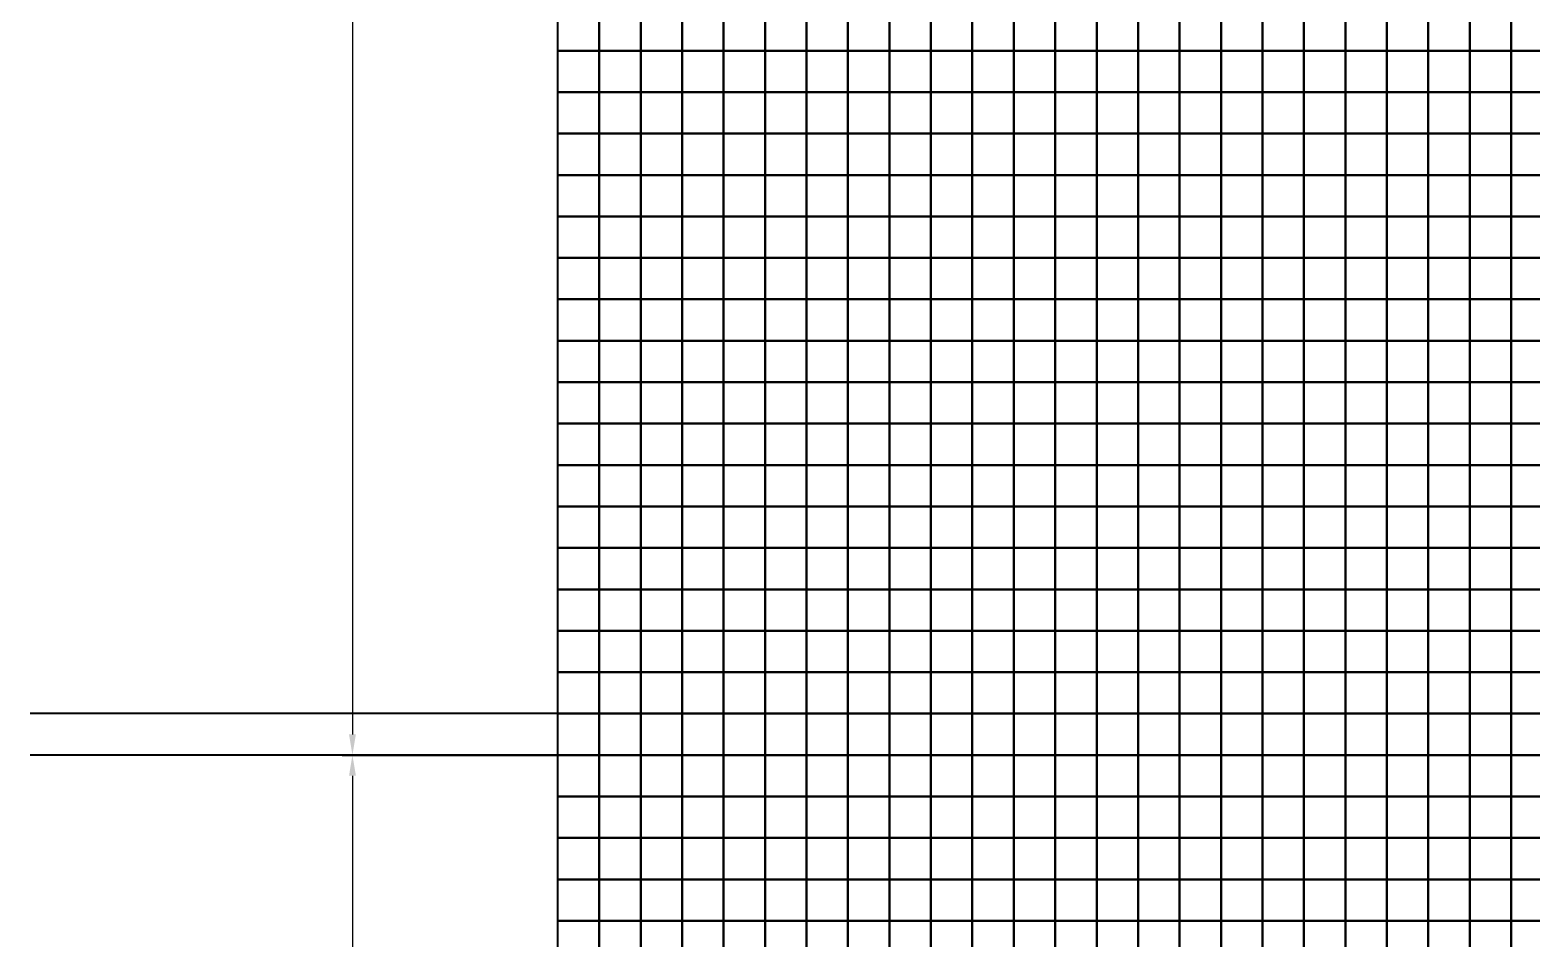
# Model space of a CAD drawing. Header units: millimetres. Extents: x -66 to 79, y -30 to 113.
# Drawn here: x -66.37 to -48.25, y 73.43 to 84.4 of the extents above; entities that cross this region are included whole.
import ezdxf

# ---------------------------------------------------------------- set-up
doc = ezdxf.new("R2010")
doc.units = ezdxf.units.MM
doc.layers.get('Defpoints').update_dxf_attribs({"color": 181})
doc.styles.add('ROMANS', font='ROMANS.shx', dxfattribs={"width": 0.8})
doc.dimstyles.new('DIM_0.1', dxfattribs={"dimscale": 0.1, "dimtxt": 2.5, "dimasz": 2.5, "dimexe": 1.25, "dimexo": 1.25, "dimgap": 1.25, "dimtad": 1, "dimdec": 3, "dimzin": 11, "dimdsep": 46, "dimtxsty": 'ROMANS', "dimcen": 0, "dimclrd": 1, "dimclre": 1, "dimclrt": 7, "dimadec": 4, "dimazin": 3, "dimtfac": 1, "dimtdec": 3, "dimtofl": 0, "dimtmove": 2, "dimatfit": 3, "dimfxl": 1, "dimfrac": 2, "dimtolj": 1, "dimtzin": 11, "dimlwd": 0, "dimlwe": 0, "dimarcsym": 0})

# ---------------------------------------------------------------- blocks, each defined once
blk = doc.blocks.new('*D18')
at = {"color": 1, "lineweight": 0, "transparency": 16777216}
for p, q in [((-60.125, 95.651), (-62.602, 95.651)), ((-62.477, 95.401), (-62.477, 75.901)), ((-60.125, 75.651), (-62.602, 75.651))]:
    blk.add_line(p, q, dxfattribs=at)
at = {"color": 1, "transparency": 16777216}
for points in [[(-62.518, 95.401), (-62.435, 95.401), (-62.477, 95.651)], [(-62.518, 75.901), (-62.435, 75.901), (-62.477, 75.651)]]:
    blk.add_solid(points, dxfattribs=at)
at = {"layer": 'Defpoints', "color": 0, "transparency": 16777216}
for p in [(-60, 95.651), (-62.477, 75.651), (-60, 75.651)]:
    blk.add_point(p, dxfattribs=at)
at = {"color": 7, "transparency": 16777216, "insert": (-62.727, 85.651), "char_height": 0.25, "attachment_point": 5, "rotation": 90, "style": 'ROMANS'}
blk.add_mtext('\\A1;20', dxfattribs=at)
blk = doc.blocks.new('*D19')
at = {"color": 1, "lineweight": 0, "transparency": 16777216}
for p, q in [((-60.125, 75.651), (-62.602, 75.651)), ((-62.477, 75.401), (-62.477, 66.901)), ((-60.125, 66.651), (-62.602, 66.651))]:
    blk.add_line(p, q, dxfattribs=at)
at = {"color": 1, "transparency": 16777216}
for points in [[(-62.518, 75.401), (-62.435, 75.401), (-62.477, 75.651)], [(-62.518, 66.901), (-62.435, 66.901), (-62.477, 66.651)]]:
    blk.add_solid(points, dxfattribs=at)
at = {"layer": 'Defpoints', "color": 0, "transparency": 16777216}
for p in [(-60, 75.651), (-62.477, 66.651), (-60, 66.651)]:
    blk.add_point(p, dxfattribs=at)
at = {"color": 7, "transparency": 16777216, "insert": (-62.727, 71.151), "char_height": 0.25, "attachment_point": 5, "rotation": 90, "style": 'ROMANS'}
blk.add_mtext('\\A1;9', dxfattribs=at)

msp = doc.modelspace()

# ---------------------------------------------------------------- linework, layer by layer
for points in [[(-60, 84.6508), (-59.5, 84.6508), (-59.5, 84.1508), (-60, 84.1508)], [(-59.5, 84.6508), (-59, 84.6508), (-59, 84.1508), (-59.5, 84.1508)], [(-59, 84.6508), (-58.5, 84.6508), (-58.5, 84.1508), (-59, 84.1508)], [(-58.5, 84.6508), (-58, 84.6508), (-58, 84.1508), (-58.5, 84.1508)], [(-58, 84.6508), (-57.5, 84.6508), (-57.5, 84.1508), (-58, 84.1508)], [(-57.5, 84.6508), (-57, 84.6508), (-57, 84.1508), (-57.5, 84.1508)], [(-57, 84.6508), (-56.5, 84.6508), (-56.5, 84.1508), (-57, 84.1508)], [(-56.5, 84.6508), (-56, 84.6508), (-56, 84.1508), (-56.5, 84.1508)], [(-56, 84.6508), (-55.5, 84.6508), (-55.5, 84.1508), (-56, 84.1508)], [(-55.5, 84.6508), (-55, 84.6508), (-55, 84.1508), (-55.5, 84.1508)], [(-55, 84.6508), (-54.5, 84.6508), (-54.5, 84.1508), (-55, 84.1508)], [(-54.5, 84.6508), (-54, 84.6508), (-54, 84.1508), (-54.5, 84.1508)], [(-54, 84.6508), (-53.5, 84.6508), (-53.5, 84.1508), (-54, 84.1508)], [(-53.5, 84.6508), (-53, 84.6508), (-53, 84.1508), (-53.5, 84.1508)], [(-53, 84.6508), (-52.5, 84.6508), (-52.5, 84.1508), (-53, 84.1508)], [(-52.5, 84.6508), (-52, 84.6508), (-52, 84.1508), (-52.5, 84.1508)], [(-52, 84.6508), (-51.5, 84.6508), (-51.5, 84.1508), (-52, 84.1508)], [(-51.5, 84.6508), (-51, 84.6508), (-51, 84.1508), (-51.5, 84.1508)], [(-51, 84.6508), (-50.5, 84.6508), (-50.5, 84.1508), (-51, 84.1508)], [(-50.5, 84.6508), (-50, 84.6508), (-50, 84.1508), (-50.5, 84.1508)], [(-50, 84.6508), (-49.5, 84.6508), (-49.5, 84.1508), (-50, 84.1508)], [(-49.5, 84.6508), (-49, 84.6508), (-49, 84.1508), (-49.5, 84.1508)], [(-49, 84.6508), (-48.5, 84.6508), (-48.5, 84.1508), (-49, 84.1508)], [(-48.5, 84.6508), (-48, 84.6508), (-48, 84.1508), (-48.5, 84.1508)], [(-60, 84.1508), (-59.5, 84.1508), (-59.5, 83.6508), (-60, 83.6508)], [(-59.5, 84.1508), (-59, 84.1508), (-59, 83.6508), (-59.5, 83.6508)], [(-59, 84.1508), (-58.5, 84.1508), (-58.5, 83.6508), (-59, 83.6508)], [(-58.5, 84.1508), (-58, 84.1508), (-58, 83.6508), (-58.5, 83.6508)], [(-58, 84.1508), (-57.5, 84.1508), (-57.5, 83.6508), (-58, 83.6508)], [(-57.5, 84.1508), (-57, 84.1508), (-57, 83.6508), (-57.5, 83.6508)], [(-57, 84.1508), (-56.5, 84.1508), (-56.5, 83.6508), (-57, 83.6508)], [(-56.5, 84.1508), (-56, 84.1508), (-56, 83.6508), (-56.5, 83.6508)], [(-56, 84.1508), (-55.5, 84.1508), (-55.5, 83.6508), (-56, 83.6508)], [(-55.5, 84.1508), (-55, 84.1508), (-55, 83.6508), (-55.5, 83.6508)], [(-55, 84.1508), (-54.5, 84.1508), (-54.5, 83.6508), (-55, 83.6508)], [(-54.5, 84.1508), (-54, 84.1508), (-54, 83.6508), (-54.5, 83.6508)], [(-54, 84.1508), (-53.5, 84.1508), (-53.5, 83.6508), (-54, 83.6508)], [(-53.5, 84.1508), (-53, 84.1508), (-53, 83.6508), (-53.5, 83.6508)], [(-53, 84.1508), (-52.5, 84.1508), (-52.5, 83.6508), (-53, 83.6508)], [(-52.5, 84.1508), (-52, 84.1508), (-52, 83.6508), (-52.5, 83.6508)], [(-52, 84.1508), (-51.5, 84.1508), (-51.5, 83.6508), (-52, 83.6508)], [(-51.5, 84.1508), (-51, 84.1508), (-51, 83.6508), (-51.5, 83.6508)], [(-51, 84.1508), (-50.5, 84.1508), (-50.5, 83.6508), (-51, 83.6508)], [(-50.5, 84.1508), (-50, 84.1508), (-50, 83.6508), (-50.5, 83.6508)], [(-50, 84.1508), (-49.5, 84.1508), (-49.5, 83.6508), (-50, 83.6508)], [(-49.5, 84.1508), (-49, 84.1508), (-49, 83.6508), (-49.5, 83.6508)], [(-49, 84.1508), (-48.5, 84.1508), (-48.5, 83.6508), (-49, 83.6508)], [(-48.5, 84.1508), (-48, 84.1508), (-48, 83.6508), (-48.5, 83.6508)], [(-60, 83.6508), (-59.5, 83.6508), (-59.5, 83.1508), (-60, 83.1508)], [(-59.5, 83.6508), (-59, 83.6508), (-59, 83.1508), (-59.5, 83.1508)], [(-59, 83.6508), (-58.5, 83.6508), (-58.5, 83.1508), (-59, 83.1508)], [(-58.5, 83.6508), (-58, 83.6508), (-58, 83.1508), (-58.5, 83.1508)], [(-58, 83.6508), (-57.5, 83.6508), (-57.5, 83.1508), (-58, 83.1508)], [(-57.5, 83.6508), (-57, 83.6508), (-57, 83.1508), (-57.5, 83.1508)], [(-57, 83.6508), (-56.5, 83.6508), (-56.5, 83.1508), (-57, 83.1508)], [(-56.5, 83.6508), (-56, 83.6508), (-56, 83.1508), (-56.5, 83.1508)], [(-56, 83.6508), (-55.5, 83.6508), (-55.5, 83.1508), (-56, 83.1508)], [(-55.5, 83.6508), (-55, 83.6508), (-55, 83.1508), (-55.5, 83.1508)], [(-55, 83.6508), (-54.5, 83.6508), (-54.5, 83.1508), (-55, 83.1508)], [(-54.5, 83.6508), (-54, 83.6508), (-54, 83.1508), (-54.5, 83.1508)], [(-54, 83.6508), (-53.5, 83.6508), (-53.5, 83.1508), (-54, 83.1508)], [(-53.5, 83.6508), (-53, 83.6508), (-53, 83.1508), (-53.5, 83.1508)], [(-53, 83.6508), (-52.5, 83.6508), (-52.5, 83.1508), (-53, 83.1508)], [(-52.5, 83.6508), (-52, 83.6508), (-52, 83.1508), (-52.5, 83.1508)], [(-52, 83.6508), (-51.5, 83.6508), (-51.5, 83.1508), (-52, 83.1508)], [(-51.5, 83.6508), (-51, 83.6508), (-51, 83.1508), (-51.5, 83.1508)], [(-51, 83.6508), (-50.5, 83.6508), (-50.5, 83.1508), (-51, 83.1508)], [(-50.5, 83.6508), (-50, 83.6508), (-50, 83.1508), (-50.5, 83.1508)], [(-50, 83.6508), (-49.5, 83.6508), (-49.5, 83.1508), (-50, 83.1508)], [(-49.5, 83.6508), (-49, 83.6508), (-49, 83.1508), (-49.5, 83.1508)], [(-49, 83.6508), (-48.5, 83.6508), (-48.5, 83.1508), (-49, 83.1508)], [(-48.5, 83.6508), (-48, 83.6508), (-48, 83.1508), (-48.5, 83.1508)], [(-60, 83.1508), (-59.5, 83.1508), (-59.5, 82.6508), (-60, 82.6508)], [(-59.5, 83.1508), (-59, 83.1508), (-59, 82.6508), (-59.5, 82.6508)], [(-59, 83.1508), (-58.5, 83.1508), (-58.5, 82.6508), (-59, 82.6508)], [(-58.5, 83.1508), (-58, 83.1508), (-58, 82.6508), (-58.5, 82.6508)], [(-58, 83.1508), (-57.5, 83.1508), (-57.5, 82.6508), (-58, 82.6508)], [(-57.5, 83.1508), (-57, 83.1508), (-57, 82.6508), (-57.5, 82.6508)], [(-57, 83.1508), (-56.5, 83.1508), (-56.5, 82.6508), (-57, 82.6508)], [(-56.5, 83.1508), (-56, 83.1508), (-56, 82.6508), (-56.5, 82.6508)], [(-56, 83.1508), (-55.5, 83.1508), (-55.5, 82.6508), (-56, 82.6508)], [(-55.5, 83.1508), (-55, 83.1508), (-55, 82.6508), (-55.5, 82.6508)], [(-55, 83.1508), (-54.5, 83.1508), (-54.5, 82.6508), (-55, 82.6508)], [(-54.5, 83.1508), (-54, 83.1508), (-54, 82.6508), (-54.5, 82.6508)], [(-54, 83.1508), (-53.5, 83.1508), (-53.5, 82.6508), (-54, 82.6508)], [(-53.5, 83.1508), (-53, 83.1508), (-53, 82.6508), (-53.5, 82.6508)], [(-53, 83.1508), (-52.5, 83.1508), (-52.5, 82.6508), (-53, 82.6508)], [(-52.5, 83.1508), (-52, 83.1508), (-52, 82.6508), (-52.5, 82.6508)], [(-52, 83.1508), (-51.5, 83.1508), (-51.5, 82.6508), (-52, 82.6508)], [(-51.5, 83.1508), (-51, 83.1508), (-51, 82.6508), (-51.5, 82.6508)], [(-51, 83.1508), (-50.5, 83.1508), (-50.5, 82.6508), (-51, 82.6508)], [(-50.5, 83.1508), (-50, 83.1508), (-50, 82.6508), (-50.5, 82.6508)], [(-50, 83.1508), (-49.5, 83.1508), (-49.5, 82.6508), (-50, 82.6508)], [(-49.5, 83.1508), (-49, 83.1508), (-49, 82.6508), (-49.5, 82.6508)], [(-49, 83.1508), (-48.5, 83.1508), (-48.5, 82.6508), (-49, 82.6508)], [(-48.5, 83.1508), (-48, 83.1508), (-48, 82.6508), (-48.5, 82.6508)], [(-60, 82.6508), (-59.5, 82.6508), (-59.5, 82.1508), (-60, 82.1508)], [(-59.5, 82.6508), (-59, 82.6508), (-59, 82.1508), (-59.5, 82.1508)], [(-59, 82.6508), (-58.5, 82.6508), (-58.5, 82.1508), (-59, 82.1508)], [(-58.5, 82.6508), (-58, 82.6508), (-58, 82.1508), (-58.5, 82.1508)], [(-58, 82.6508), (-57.5, 82.6508), (-57.5, 82.1508), (-58, 82.1508)], [(-57.5, 82.6508), (-57, 82.6508), (-57, 82.1508), (-57.5, 82.1508)], [(-57, 82.6508), (-56.5, 82.6508), (-56.5, 82.1508), (-57, 82.1508)], [(-56.5, 82.6508), (-56, 82.6508), (-56, 82.1508), (-56.5, 82.1508)], [(-56, 82.6508), (-55.5, 82.6508), (-55.5, 82.1508), (-56, 82.1508)], [(-55.5, 82.6508), (-55, 82.6508), (-55, 82.1508), (-55.5, 82.1508)], [(-55, 82.6508), (-54.5, 82.6508), (-54.5, 82.1508), (-55, 82.1508)], [(-54.5, 82.6508), (-54, 82.6508), (-54, 82.1508), (-54.5, 82.1508)], [(-54, 82.6508), (-53.5, 82.6508), (-53.5, 82.1508), (-54, 82.1508)], [(-53.5, 82.6508), (-53, 82.6508), (-53, 82.1508), (-53.5, 82.1508)], [(-53, 82.6508), (-52.5, 82.6508), (-52.5, 82.1508), (-53, 82.1508)], [(-52.5, 82.6508), (-52, 82.6508), (-52, 82.1508), (-52.5, 82.1508)], [(-52, 82.6508), (-51.5, 82.6508), (-51.5, 82.1508), (-52, 82.1508)], [(-51.5, 82.6508), (-51, 82.6508), (-51, 82.1508), (-51.5, 82.1508)], [(-51, 82.6508), (-50.5, 82.6508), (-50.5, 82.1508), (-51, 82.1508)], [(-50.5, 82.6508), (-50, 82.6508), (-50, 82.1508), (-50.5, 82.1508)], [(-50, 82.6508), (-49.5, 82.6508), (-49.5, 82.1508), (-50, 82.1508)], [(-49.5, 82.6508), (-49, 82.6508), (-49, 82.1508), (-49.5, 82.1508)], [(-49, 82.6508), (-48.5, 82.6508), (-48.5, 82.1508), (-49, 82.1508)], [(-48.5, 82.6508), (-48, 82.6508), (-48, 82.1508), (-48.5, 82.1508)], [(-60, 82.1508), (-59.5, 82.1508), (-59.5, 81.6508), (-60, 81.6508)], [(-59.5, 82.1508), (-59, 82.1508), (-59, 81.6508), (-59.5, 81.6508)], [(-59, 82.1508), (-58.5, 82.1508), (-58.5, 81.6508), (-59, 81.6508)], [(-58.5, 82.1508), (-58, 82.1508), (-58, 81.6508), (-58.5, 81.6508)], [(-58, 82.1508), (-57.5, 82.1508), (-57.5, 81.6508), (-58, 81.6508)], [(-57.5, 82.1508), (-57, 82.1508), (-57, 81.6508), (-57.5, 81.6508)], [(-57, 82.1508), (-56.5, 82.1508), (-56.5, 81.6508), (-57, 81.6508)], [(-56.5, 82.1508), (-56, 82.1508), (-56, 81.6508), (-56.5, 81.6508)], [(-56, 82.1508), (-55.5, 82.1508), (-55.5, 81.6508), (-56, 81.6508)], [(-55.5, 82.1508), (-55, 82.1508), (-55, 81.6508), (-55.5, 81.6508)], [(-55, 82.1508), (-54.5, 82.1508), (-54.5, 81.6508), (-55, 81.6508)], [(-54.5, 82.1508), (-54, 82.1508), (-54, 81.6508), (-54.5, 81.6508)], [(-54, 82.1508), (-53.5, 82.1508), (-53.5, 81.6508), (-54, 81.6508)], [(-53.5, 82.1508), (-53, 82.1508), (-53, 81.6508), (-53.5, 81.6508)], [(-53, 82.1508), (-52.5, 82.1508), (-52.5, 81.6508), (-53, 81.6508)], [(-52.5, 82.1508), (-52, 82.1508), (-52, 81.6508), (-52.5, 81.6508)], [(-52, 82.1508), (-51.5, 82.1508), (-51.5, 81.6508), (-52, 81.6508)], [(-51.5, 82.1508), (-51, 82.1508), (-51, 81.6508), (-51.5, 81.6508)], [(-51, 82.1508), (-50.5, 82.1508), (-50.5, 81.6508), (-51, 81.6508)], [(-50.5, 82.1508), (-50, 82.1508), (-50, 81.6508), (-50.5, 81.6508)], [(-50, 82.1508), (-49.5, 82.1508), (-49.5, 81.6508), (-50, 81.6508)], [(-49.5, 82.1508), (-49, 82.1508), (-49, 81.6508), (-49.5, 81.6508)], [(-49, 82.1508), (-48.5, 82.1508), (-48.5, 81.6508), (-49, 81.6508)], [(-48.5, 82.1508), (-48, 82.1508), (-48, 81.6508), (-48.5, 81.6508)], [(-60, 81.6508), (-59.5, 81.6508), (-59.5, 81.1508), (-60, 81.1508)], [(-59.5, 81.6508), (-59, 81.6508), (-59, 81.1508), (-59.5, 81.1508)], [(-59, 81.6508), (-58.5, 81.6508), (-58.5, 81.1508), (-59, 81.1508)], [(-58.5, 81.6508), (-58, 81.6508), (-58, 81.1508), (-58.5, 81.1508)], [(-58, 81.6508), (-57.5, 81.6508), (-57.5, 81.1508), (-58, 81.1508)], [(-57.5, 81.6508), (-57, 81.6508), (-57, 81.1508), (-57.5, 81.1508)], [(-57, 81.6508), (-56.5, 81.6508), (-56.5, 81.1508), (-57, 81.1508)], [(-56.5, 81.6508), (-56, 81.6508), (-56, 81.1508), (-56.5, 81.1508)], [(-56, 81.6508), (-55.5, 81.6508), (-55.5, 81.1508), (-56, 81.1508)], [(-55.5, 81.6508), (-55, 81.6508), (-55, 81.1508), (-55.5, 81.1508)], [(-55, 81.6508), (-54.5, 81.6508), (-54.5, 81.1508), (-55, 81.1508)], [(-54.5, 81.6508), (-54, 81.6508), (-54, 81.1508), (-54.5, 81.1508)], [(-54, 81.6508), (-53.5, 81.6508), (-53.5, 81.1508), (-54, 81.1508)], [(-53.5, 81.6508), (-53, 81.6508), (-53, 81.1508), (-53.5, 81.1508)], [(-53, 81.6508), (-52.5, 81.6508), (-52.5, 81.1508), (-53, 81.1508)], [(-52.5, 81.6508), (-52, 81.6508), (-52, 81.1508), (-52.5, 81.1508)], [(-52, 81.6508), (-51.5, 81.6508), (-51.5, 81.1508), (-52, 81.1508)], [(-51.5, 81.6508), (-51, 81.6508), (-51, 81.1508), (-51.5, 81.1508)], [(-51, 81.6508), (-50.5, 81.6508), (-50.5, 81.1508), (-51, 81.1508)], [(-50.5, 81.6508), (-50, 81.6508), (-50, 81.1508), (-50.5, 81.1508)], [(-50, 81.6508), (-49.5, 81.6508), (-49.5, 81.1508), (-50, 81.1508)], [(-49.5, 81.6508), (-49, 81.6508), (-49, 81.1508), (-49.5, 81.1508)], [(-49, 81.6508), (-48.5, 81.6508), (-48.5, 81.1508), (-49, 81.1508)], [(-48.5, 81.6508), (-48, 81.6508), (-48, 81.1508), (-48.5, 81.1508)], [(-60, 81.1508), (-59.5, 81.1508), (-59.5, 80.6508), (-60, 80.6508)], [(-59.5, 81.1508), (-59, 81.1508), (-59, 80.6508), (-59.5, 80.6508)], [(-59, 81.1508), (-58.5, 81.1508), (-58.5, 80.6508), (-59, 80.6508)], [(-58.5, 81.1508), (-58, 81.1508), (-58, 80.6508), (-58.5, 80.6508)], [(-58, 81.1508), (-57.5, 81.1508), (-57.5, 80.6508), (-58, 80.6508)], [(-57.5, 81.1508), (-57, 81.1508), (-57, 80.6508), (-57.5, 80.6508)], [(-57, 81.1508), (-56.5, 81.1508), (-56.5, 80.6508), (-57, 80.6508)], [(-56.5, 81.1508), (-56, 81.1508), (-56, 80.6508), (-56.5, 80.6508)], [(-56, 81.1508), (-55.5, 81.1508), (-55.5, 80.6508), (-56, 80.6508)], [(-55.5, 81.1508), (-55, 81.1508), (-55, 80.6508), (-55.5, 80.6508)], [(-55, 81.1508), (-54.5, 81.1508), (-54.5, 80.6508), (-55, 80.6508)], [(-54.5, 81.1508), (-54, 81.1508), (-54, 80.6508), (-54.5, 80.6508)], [(-54, 81.1508), (-53.5, 81.1508), (-53.5, 80.6508), (-54, 80.6508)], [(-53.5, 81.1508), (-53, 81.1508), (-53, 80.6508), (-53.5, 80.6508)], [(-53, 81.1508), (-52.5, 81.1508), (-52.5, 80.6508), (-53, 80.6508)], [(-52.5, 81.1508), (-52, 81.1508), (-52, 80.6508), (-52.5, 80.6508)], [(-52, 81.1508), (-51.5, 81.1508), (-51.5, 80.6508), (-52, 80.6508)], [(-51.5, 81.1508), (-51, 81.1508), (-51, 80.6508), (-51.5, 80.6508)], [(-51, 81.1508), (-50.5, 81.1508), (-50.5, 80.6508), (-51, 80.6508)], [(-50.5, 81.1508), (-50, 81.1508), (-50, 80.6508), (-50.5, 80.6508)], [(-50, 81.1508), (-49.5, 81.1508), (-49.5, 80.6508), (-50, 80.6508)], [(-49.5, 81.1508), (-49, 81.1508), (-49, 80.6508), (-49.5, 80.6508)], [(-49, 81.1508), (-48.5, 81.1508), (-48.5, 80.6508), (-49, 80.6508)], [(-48.5, 81.1508), (-48, 81.1508), (-48, 80.6508), (-48.5, 80.6508)], [(-60, 80.6508), (-59.5, 80.6508), (-59.5, 80.1508), (-60, 80.1508)], [(-59.5, 80.6508), (-59, 80.6508), (-59, 80.1508), (-59.5, 80.1508)], [(-59, 80.6508), (-58.5, 80.6508), (-58.5, 80.1508), (-59, 80.1508)], [(-58.5, 80.6508), (-58, 80.6508), (-58, 80.1508), (-58.5, 80.1508)], [(-58, 80.6508), (-57.5, 80.6508), (-57.5, 80.1508), (-58, 80.1508)], [(-57.5, 80.6508), (-57, 80.6508), (-57, 80.1508), (-57.5, 80.1508)], [(-57, 80.6508), (-56.5, 80.6508), (-56.5, 80.1508), (-57, 80.1508)], [(-56.5, 80.6508), (-56, 80.6508), (-56, 80.1508), (-56.5, 80.1508)], [(-56, 80.6508), (-55.5, 80.6508), (-55.5, 80.1508), (-56, 80.1508)], [(-55.5, 80.6508), (-55, 80.6508), (-55, 80.1508), (-55.5, 80.1508)], [(-55, 80.6508), (-54.5, 80.6508), (-54.5, 80.1508), (-55, 80.1508)], [(-54.5, 80.6508), (-54, 80.6508), (-54, 80.1508), (-54.5, 80.1508)], [(-54, 80.6508), (-53.5, 80.6508), (-53.5, 80.1508), (-54, 80.1508)], [(-53.5, 80.6508), (-53, 80.6508), (-53, 80.1508), (-53.5, 80.1508)], [(-53, 80.6508), (-52.5, 80.6508), (-52.5, 80.1508), (-53, 80.1508)], [(-52.5, 80.6508), (-52, 80.6508), (-52, 80.1508), (-52.5, 80.1508)], [(-52, 80.6508), (-51.5, 80.6508), (-51.5, 80.1508), (-52, 80.1508)], [(-51.5, 80.6508), (-51, 80.6508), (-51, 80.1508), (-51.5, 80.1508)], [(-51, 80.6508), (-50.5, 80.6508), (-50.5, 80.1508), (-51, 80.1508)], [(-50.5, 80.6508), (-50, 80.6508), (-50, 80.1508), (-50.5, 80.1508)], [(-50, 80.6508), (-49.5, 80.6508), (-49.5, 80.1508), (-50, 80.1508)], [(-49.5, 80.6508), (-49, 80.6508), (-49, 80.1508), (-49.5, 80.1508)], [(-49, 80.6508), (-48.5, 80.6508), (-48.5, 80.1508), (-49, 80.1508)], [(-48.5, 80.6508), (-48, 80.6508), (-48, 80.1508), (-48.5, 80.1508)], [(-60, 80.1508), (-59.5, 80.1508), (-59.5, 79.6508), (-60, 79.6508)], [(-59.5, 80.1508), (-59, 80.1508), (-59, 79.6508), (-59.5, 79.6508)], [(-59, 80.1508), (-58.5, 80.1508), (-58.5, 79.6508), (-59, 79.6508)], [(-58.5, 80.1508), (-58, 80.1508), (-58, 79.6508), (-58.5, 79.6508)], [(-58, 80.1508), (-57.5, 80.1508), (-57.5, 79.6508), (-58, 79.6508)], [(-57.5, 80.1508), (-57, 80.1508), (-57, 79.6508), (-57.5, 79.6508)], [(-57, 80.1508), (-56.5, 80.1508), (-56.5, 79.6508), (-57, 79.6508)], [(-56.5, 80.1508), (-56, 80.1508), (-56, 79.6508), (-56.5, 79.6508)], [(-56, 80.1508), (-55.5, 80.1508), (-55.5, 79.6508), (-56, 79.6508)], [(-55.5, 80.1508), (-55, 80.1508), (-55, 79.6508), (-55.5, 79.6508)], [(-55, 80.1508), (-54.5, 80.1508), (-54.5, 79.6508), (-55, 79.6508)], [(-54.5, 80.1508), (-54, 80.1508), (-54, 79.6508), (-54.5, 79.6508)], [(-54, 80.1508), (-53.5, 80.1508), (-53.5, 79.6508), (-54, 79.6508)], [(-53.5, 80.1508), (-53, 80.1508), (-53, 79.6508), (-53.5, 79.6508)], [(-53, 80.1508), (-52.5, 80.1508), (-52.5, 79.6508), (-53, 79.6508)], [(-52.5, 80.1508), (-52, 80.1508), (-52, 79.6508), (-52.5, 79.6508)], [(-52, 80.1508), (-51.5, 80.1508), (-51.5, 79.6508), (-52, 79.6508)], [(-51.5, 80.1508), (-51, 80.1508), (-51, 79.6508), (-51.5, 79.6508)], [(-51, 80.1508), (-50.5, 80.1508), (-50.5, 79.6508), (-51, 79.6508)], [(-50.5, 80.1508), (-50, 80.1508), (-50, 79.6508), (-50.5, 79.6508)], [(-50, 80.1508), (-49.5, 80.1508), (-49.5, 79.6508), (-50, 79.6508)], [(-49.5, 80.1508), (-49, 80.1508), (-49, 79.6508), (-49.5, 79.6508)], [(-49, 80.1508), (-48.5, 80.1508), (-48.5, 79.6508), (-49, 79.6508)], [(-48.5, 80.1508), (-48, 80.1508), (-48, 79.6508), (-48.5, 79.6508)], [(-60, 79.6508), (-59.5, 79.6508), (-59.5, 79.1508), (-60, 79.1508)], [(-59.5, 79.6508), (-59, 79.6508), (-59, 79.1508), (-59.5, 79.1508)], [(-59, 79.6508), (-58.5, 79.6508), (-58.5, 79.1508), (-59, 79.1508)], [(-58.5, 79.6508), (-58, 79.6508), (-58, 79.1508), (-58.5, 79.1508)], [(-58, 79.6508), (-57.5, 79.6508), (-57.5, 79.1508), (-58, 79.1508)], [(-57.5, 79.6508), (-57, 79.6508), (-57, 79.1508), (-57.5, 79.1508)], [(-57, 79.6508), (-56.5, 79.6508), (-56.5, 79.1508), (-57, 79.1508)], [(-56.5, 79.6508), (-56, 79.6508), (-56, 79.1508), (-56.5, 79.1508)], [(-56, 79.6508), (-55.5, 79.6508), (-55.5, 79.1508), (-56, 79.1508)], [(-55.5, 79.6508), (-55, 79.6508), (-55, 79.1508), (-55.5, 79.1508)], [(-55, 79.6508), (-54.5, 79.6508), (-54.5, 79.1508), (-55, 79.1508)], [(-54.5, 79.6508), (-54, 79.6508), (-54, 79.1508), (-54.5, 79.1508)], [(-54, 79.6508), (-53.5, 79.6508), (-53.5, 79.1508), (-54, 79.1508)], [(-53.5, 79.6508), (-53, 79.6508), (-53, 79.1508), (-53.5, 79.1508)], [(-53, 79.6508), (-52.5, 79.6508), (-52.5, 79.1508), (-53, 79.1508)], [(-52.5, 79.6508), (-52, 79.6508), (-52, 79.1508), (-52.5, 79.1508)], [(-52, 79.6508), (-51.5, 79.6508), (-51.5, 79.1508), (-52, 79.1508)], [(-51.5, 79.6508), (-51, 79.6508), (-51, 79.1508), (-51.5, 79.1508)], [(-51, 79.6508), (-50.5, 79.6508), (-50.5, 79.1508), (-51, 79.1508)], [(-50.5, 79.6508), (-50, 79.6508), (-50, 79.1508), (-50.5, 79.1508)], [(-50, 79.6508), (-49.5, 79.6508), (-49.5, 79.1508), (-50, 79.1508)], [(-49.5, 79.6508), (-49, 79.6508), (-49, 79.1508), (-49.5, 79.1508)], [(-49, 79.6508), (-48.5, 79.6508), (-48.5, 79.1508), (-49, 79.1508)], [(-48.5, 79.6508), (-48, 79.6508), (-48, 79.1508), (-48.5, 79.1508)], [(-60, 79.1508), (-59.5, 79.1508), (-59.5, 78.6508), (-60, 78.6508)], [(-59.5, 79.1508), (-59, 79.1508), (-59, 78.6508), (-59.5, 78.6508)], [(-59, 79.1508), (-58.5, 79.1508), (-58.5, 78.6508), (-59, 78.6508)], [(-58.5, 79.1508), (-58, 79.1508), (-58, 78.6508), (-58.5, 78.6508)], [(-58, 79.1508), (-57.5, 79.1508), (-57.5, 78.6508), (-58, 78.6508)], [(-57.5, 79.1508), (-57, 79.1508), (-57, 78.6508), (-57.5, 78.6508)], [(-57, 79.1508), (-56.5, 79.1508), (-56.5, 78.6508), (-57, 78.6508)], [(-56.5, 79.1508), (-56, 79.1508), (-56, 78.6508), (-56.5, 78.6508)], [(-56, 79.1508), (-55.5, 79.1508), (-55.5, 78.6508), (-56, 78.6508)], [(-55.5, 79.1508), (-55, 79.1508), (-55, 78.6508), (-55.5, 78.6508)], [(-55, 79.1508), (-54.5, 79.1508), (-54.5, 78.6508), (-55, 78.6508)], [(-54.5, 79.1508), (-54, 79.1508), (-54, 78.6508), (-54.5, 78.6508)], [(-54, 79.1508), (-53.5, 79.1508), (-53.5, 78.6508), (-54, 78.6508)], [(-53.5, 79.1508), (-53, 79.1508), (-53, 78.6508), (-53.5, 78.6508)], [(-53, 79.1508), (-52.5, 79.1508), (-52.5, 78.6508), (-53, 78.6508)], [(-52.5, 79.1508), (-52, 79.1508), (-52, 78.6508), (-52.5, 78.6508)], [(-52, 79.1508), (-51.5, 79.1508), (-51.5, 78.6508), (-52, 78.6508)], [(-51.5, 79.1508), (-51, 79.1508), (-51, 78.6508), (-51.5, 78.6508)], [(-51, 79.1508), (-50.5, 79.1508), (-50.5, 78.6508), (-51, 78.6508)], [(-50.5, 79.1508), (-50, 79.1508), (-50, 78.6508), (-50.5, 78.6508)], [(-50, 79.1508), (-49.5, 79.1508), (-49.5, 78.6508), (-50, 78.6508)], [(-49.5, 79.1508), (-49, 79.1508), (-49, 78.6508), (-49.5, 78.6508)], [(-49, 79.1508), (-48.5, 79.1508), (-48.5, 78.6508), (-49, 78.6508)], [(-48.5, 79.1508), (-48, 79.1508), (-48, 78.6508), (-48.5, 78.6508)], [(-60, 78.6508), (-59.5, 78.6508), (-59.5, 78.1508), (-60, 78.1508)], [(-59.5, 78.6508), (-59, 78.6508), (-59, 78.1508), (-59.5, 78.1508)], [(-59, 78.6508), (-58.5, 78.6508), (-58.5, 78.1508), (-59, 78.1508)], [(-58.5, 78.6508), (-58, 78.6508), (-58, 78.1508), (-58.5, 78.1508)], [(-58, 78.6508), (-57.5, 78.6508), (-57.5, 78.1508), (-58, 78.1508)], [(-57.5, 78.6508), (-57, 78.6508), (-57, 78.1508), (-57.5, 78.1508)], [(-57, 78.6508), (-56.5, 78.6508), (-56.5, 78.1508), (-57, 78.1508)], [(-56.5, 78.6508), (-56, 78.6508), (-56, 78.1508), (-56.5, 78.1508)], [(-56, 78.6508), (-55.5, 78.6508), (-55.5, 78.1508), (-56, 78.1508)], [(-55.5, 78.6508), (-55, 78.6508), (-55, 78.1508), (-55.5, 78.1508)], [(-55, 78.6508), (-54.5, 78.6508), (-54.5, 78.1508), (-55, 78.1508)], [(-54.5, 78.6508), (-54, 78.6508), (-54, 78.1508), (-54.5, 78.1508)], [(-54, 78.6508), (-53.5, 78.6508), (-53.5, 78.1508), (-54, 78.1508)], [(-53.5, 78.6508), (-53, 78.6508), (-53, 78.1508), (-53.5, 78.1508)], [(-53, 78.6508), (-52.5, 78.6508), (-52.5, 78.1508), (-53, 78.1508)], [(-52.5, 78.6508), (-52, 78.6508), (-52, 78.1508), (-52.5, 78.1508)], [(-52, 78.6508), (-51.5, 78.6508), (-51.5, 78.1508), (-52, 78.1508)], [(-51.5, 78.6508), (-51, 78.6508), (-51, 78.1508), (-51.5, 78.1508)], [(-51, 78.6508), (-50.5, 78.6508), (-50.5, 78.1508), (-51, 78.1508)], [(-50.5, 78.6508), (-50, 78.6508), (-50, 78.1508), (-50.5, 78.1508)], [(-50, 78.6508), (-49.5, 78.6508), (-49.5, 78.1508), (-50, 78.1508)], [(-49.5, 78.6508), (-49, 78.6508), (-49, 78.1508), (-49.5, 78.1508)], [(-49, 78.6508), (-48.5, 78.6508), (-48.5, 78.1508), (-49, 78.1508)], [(-48.5, 78.6508), (-48, 78.6508), (-48, 78.1508), (-48.5, 78.1508)], [(-60, 78.1508), (-59.5, 78.1508), (-59.5, 77.6508), (-60, 77.6508)], [(-59.5, 78.1508), (-59, 78.1508), (-59, 77.6508), (-59.5, 77.6508)], [(-59, 78.1508), (-58.5, 78.1508), (-58.5, 77.6508), (-59, 77.6508)], [(-58.5, 78.1508), (-58, 78.1508), (-58, 77.6508), (-58.5, 77.6508)], [(-58, 78.1508), (-57.5, 78.1508), (-57.5, 77.6508), (-58, 77.6508)], [(-57.5, 78.1508), (-57, 78.1508), (-57, 77.6508), (-57.5, 77.6508)], [(-57, 78.1508), (-56.5, 78.1508), (-56.5, 77.6508), (-57, 77.6508)], [(-56.5, 78.1508), (-56, 78.1508), (-56, 77.6508), (-56.5, 77.6508)], [(-56, 78.1508), (-55.5, 78.1508), (-55.5, 77.6508), (-56, 77.6508)], [(-55.5, 78.1508), (-55, 78.1508), (-55, 77.6508), (-55.5, 77.6508)], [(-55, 78.1508), (-54.5, 78.1508), (-54.5, 77.6508), (-55, 77.6508)], [(-54.5, 78.1508), (-54, 78.1508), (-54, 77.6508), (-54.5, 77.6508)], [(-54, 78.1508), (-53.5, 78.1508), (-53.5, 77.6508), (-54, 77.6508)], [(-53.5, 78.1508), (-53, 78.1508), (-53, 77.6508), (-53.5, 77.6508)], [(-53, 78.1508), (-52.5, 78.1508), (-52.5, 77.6508), (-53, 77.6508)], [(-52.5, 78.1508), (-52, 78.1508), (-52, 77.6508), (-52.5, 77.6508)], [(-52, 78.1508), (-51.5, 78.1508), (-51.5, 77.6508), (-52, 77.6508)], [(-51.5, 78.1508), (-51, 78.1508), (-51, 77.6508), (-51.5, 77.6508)], [(-51, 78.1508), (-50.5, 78.1508), (-50.5, 77.6508), (-51, 77.6508)], [(-50.5, 78.1508), (-50, 78.1508), (-50, 77.6508), (-50.5, 77.6508)], [(-50, 78.1508), (-49.5, 78.1508), (-49.5, 77.6508), (-50, 77.6508)], [(-49.5, 78.1508), (-49, 78.1508), (-49, 77.6508), (-49.5, 77.6508)], [(-49, 78.1508), (-48.5, 78.1508), (-48.5, 77.6508), (-49, 77.6508)], [(-48.5, 78.1508), (-48, 78.1508), (-48, 77.6508), (-48.5, 77.6508)], [(-60, 77.6508), (-59.5, 77.6508), (-59.5, 77.1508), (-60, 77.1508)], [(-59.5, 77.6508), (-59, 77.6508), (-59, 77.1508), (-59.5, 77.1508)], [(-59, 77.6508), (-58.5, 77.6508), (-58.5, 77.1508), (-59, 77.1508)], [(-58.5, 77.6508), (-58, 77.6508), (-58, 77.1508), (-58.5, 77.1508)], [(-58, 77.6508), (-57.5, 77.6508), (-57.5, 77.1508), (-58, 77.1508)], [(-57.5, 77.6508), (-57, 77.6508), (-57, 77.1508), (-57.5, 77.1508)], [(-57, 77.6508), (-56.5, 77.6508), (-56.5, 77.1508), (-57, 77.1508)], [(-56.5, 77.6508), (-56, 77.6508), (-56, 77.1508), (-56.5, 77.1508)], [(-56, 77.6508), (-55.5, 77.6508), (-55.5, 77.1508), (-56, 77.1508)], [(-55.5, 77.6508), (-55, 77.6508), (-55, 77.1508), (-55.5, 77.1508)], [(-55, 77.6508), (-54.5, 77.6508), (-54.5, 77.1508), (-55, 77.1508)], [(-54.5, 77.6508), (-54, 77.6508), (-54, 77.1508), (-54.5, 77.1508)], [(-54, 77.6508), (-53.5, 77.6508), (-53.5, 77.1508), (-54, 77.1508)], [(-53.5, 77.6508), (-53, 77.6508), (-53, 77.1508), (-53.5, 77.1508)], [(-53, 77.6508), (-52.5, 77.6508), (-52.5, 77.1508), (-53, 77.1508)], [(-52.5, 77.6508), (-52, 77.6508), (-52, 77.1508), (-52.5, 77.1508)], [(-52, 77.6508), (-51.5, 77.6508), (-51.5, 77.1508), (-52, 77.1508)], [(-51.5, 77.6508), (-51, 77.6508), (-51, 77.1508), (-51.5, 77.1508)], [(-51, 77.6508), (-50.5, 77.6508), (-50.5, 77.1508), (-51, 77.1508)], [(-50.5, 77.6508), (-50, 77.6508), (-50, 77.1508), (-50.5, 77.1508)], [(-50, 77.6508), (-49.5, 77.6508), (-49.5, 77.1508), (-50, 77.1508)], [(-49.5, 77.6508), (-49, 77.6508), (-49, 77.1508), (-49.5, 77.1508)], [(-49, 77.6508), (-48.5, 77.6508), (-48.5, 77.1508), (-49, 77.1508)], [(-48.5, 77.6508), (-48, 77.6508), (-48, 77.1508), (-48.5, 77.1508)], [(-60, 77.1508), (-59.5, 77.1508), (-59.5, 76.6508), (-60, 76.6508)], [(-59.5, 77.1508), (-59, 77.1508), (-59, 76.6508), (-59.5, 76.6508)], [(-59, 77.1508), (-58.5, 77.1508), (-58.5, 76.6508), (-59, 76.6508)], [(-58.5, 77.1508), (-58, 77.1508), (-58, 76.6508), (-58.5, 76.6508)], [(-58, 77.1508), (-57.5, 77.1508), (-57.5, 76.6508), (-58, 76.6508)], [(-57.5, 77.1508), (-57, 77.1508), (-57, 76.6508), (-57.5, 76.6508)], [(-57, 77.1508), (-56.5, 77.1508), (-56.5, 76.6508), (-57, 76.6508)], [(-56.5, 77.1508), (-56, 77.1508), (-56, 76.6508), (-56.5, 76.6508)], [(-56, 77.1508), (-55.5, 77.1508), (-55.5, 76.6508), (-56, 76.6508)], [(-55.5, 77.1508), (-55, 77.1508), (-55, 76.6508), (-55.5, 76.6508)], [(-55, 77.1508), (-54.5, 77.1508), (-54.5, 76.6508), (-55, 76.6508)], [(-54.5, 77.1508), (-54, 77.1508), (-54, 76.6508), (-54.5, 76.6508)], [(-54, 77.1508), (-53.5, 77.1508), (-53.5, 76.6508), (-54, 76.6508)], [(-53.5, 77.1508), (-53, 77.1508), (-53, 76.6508), (-53.5, 76.6508)], [(-53, 77.1508), (-52.5, 77.1508), (-52.5, 76.6508), (-53, 76.6508)], [(-52.5, 77.1508), (-52, 77.1508), (-52, 76.6508), (-52.5, 76.6508)], [(-52, 77.1508), (-51.5, 77.1508), (-51.5, 76.6508), (-52, 76.6508)], [(-51.5, 77.1508), (-51, 77.1508), (-51, 76.6508), (-51.5, 76.6508)], [(-51, 77.1508), (-50.5, 77.1508), (-50.5, 76.6508), (-51, 76.6508)], [(-50.5, 77.1508), (-50, 77.1508), (-50, 76.6508), (-50.5, 76.6508)], [(-50, 77.1508), (-49.5, 77.1508), (-49.5, 76.6508), (-50, 76.6508)], [(-49.5, 77.1508), (-49, 77.1508), (-49, 76.6508), (-49.5, 76.6508)], [(-49, 77.1508), (-48.5, 77.1508), (-48.5, 76.6508), (-49, 76.6508)], [(-48.5, 77.1508), (-48, 77.1508), (-48, 76.6508), (-48.5, 76.6508)], [(-60, 76.6508), (-59.5, 76.6508), (-59.5, 76.1508), (-60, 76.1508)], [(-59.5, 76.6508), (-59, 76.6508), (-59, 76.1508), (-59.5, 76.1508)], [(-59, 76.6508), (-58.5, 76.6508), (-58.5, 76.1508), (-59, 76.1508)], [(-58.5, 76.6508), (-58, 76.6508), (-58, 76.1508), (-58.5, 76.1508)], [(-58, 76.6508), (-57.5, 76.6508), (-57.5, 76.1508), (-58, 76.1508)], [(-57.5, 76.6508), (-57, 76.6508), (-57, 76.1508), (-57.5, 76.1508)], [(-57, 76.6508), (-56.5, 76.6508), (-56.5, 76.1508), (-57, 76.1508)], [(-56.5, 76.6508), (-56, 76.6508), (-56, 76.1508), (-56.5, 76.1508)], [(-56, 76.6508), (-55.5, 76.6508), (-55.5, 76.1508), (-56, 76.1508)], [(-55.5, 76.6508), (-55, 76.6508), (-55, 76.1508), (-55.5, 76.1508)], [(-55, 76.6508), (-54.5, 76.6508), (-54.5, 76.1508), (-55, 76.1508)], [(-54.5, 76.6508), (-54, 76.6508), (-54, 76.1508), (-54.5, 76.1508)], [(-54, 76.6508), (-53.5, 76.6508), (-53.5, 76.1508), (-54, 76.1508)], [(-53.5, 76.6508), (-53, 76.6508), (-53, 76.1508), (-53.5, 76.1508)], [(-53, 76.6508), (-52.5, 76.6508), (-52.5, 76.1508), (-53, 76.1508)], [(-52.5, 76.6508), (-52, 76.6508), (-52, 76.1508), (-52.5, 76.1508)], [(-52, 76.6508), (-51.5, 76.6508), (-51.5, 76.1508), (-52, 76.1508)], [(-51.5, 76.6508), (-51, 76.6508), (-51, 76.1508), (-51.5, 76.1508)], [(-51, 76.6508), (-50.5, 76.6508), (-50.5, 76.1508), (-51, 76.1508)], [(-50.5, 76.6508), (-50, 76.6508), (-50, 76.1508), (-50.5, 76.1508)], [(-50, 76.6508), (-49.5, 76.6508), (-49.5, 76.1508), (-50, 76.1508)], [(-49.5, 76.6508), (-49, 76.6508), (-49, 76.1508), (-49.5, 76.1508)], [(-49, 76.6508), (-48.5, 76.6508), (-48.5, 76.1508), (-49, 76.1508)], [(-48.5, 76.6508), (-48, 76.6508), (-48, 76.1508), (-48.5, 76.1508)], [(-60, 76.1508), (-59.5, 76.1508), (-59.5, 75.6508), (-60, 75.6508)], [(-59.5, 76.1508), (-59, 76.1508), (-59, 75.6508), (-59.5, 75.6508)], [(-59, 76.1508), (-58.5, 76.1508), (-58.5, 75.6508), (-59, 75.6508)], [(-58.5, 76.1508), (-58, 76.1508), (-58, 75.6508), (-58.5, 75.6508)], [(-58, 76.1508), (-57.5, 76.1508), (-57.5, 75.6508), (-58, 75.6508)], [(-57.5, 76.1508), (-57, 76.1508), (-57, 75.6508), (-57.5, 75.6508)], [(-57, 76.1508), (-56.5, 76.1508), (-56.5, 75.6508), (-57, 75.6508)], [(-56.5, 76.1508), (-56, 76.1508), (-56, 75.6508), (-56.5, 75.6508)], [(-56, 76.1508), (-55.5, 76.1508), (-55.5, 75.6508), (-56, 75.6508)], [(-55.5, 76.1508), (-55, 76.1508), (-55, 75.6508), (-55.5, 75.6508)], [(-55, 76.1508), (-54.5, 76.1508), (-54.5, 75.6508), (-55, 75.6508)], [(-54.5, 76.1508), (-54, 76.1508), (-54, 75.6508), (-54.5, 75.6508)], [(-54, 76.1508), (-53.5, 76.1508), (-53.5, 75.6508), (-54, 75.6508)], [(-53.5, 76.1508), (-53, 76.1508), (-53, 75.6508), (-53.5, 75.6508)], [(-53, 76.1508), (-52.5, 76.1508), (-52.5, 75.6508), (-53, 75.6508)], [(-52.5, 76.1508), (-52, 76.1508), (-52, 75.6508), (-52.5, 75.6508)], [(-52, 76.1508), (-51.5, 76.1508), (-51.5, 75.6508), (-52, 75.6508)], [(-51.5, 76.1508), (-51, 76.1508), (-51, 75.6508), (-51.5, 75.6508)], [(-51, 76.1508), (-50.5, 76.1508), (-50.5, 75.6508), (-51, 75.6508)], [(-50.5, 76.1508), (-50, 76.1508), (-50, 75.6508), (-50.5, 75.6508)], [(-50, 76.1508), (-49.5, 76.1508), (-49.5, 75.6508), (-50, 75.6508)], [(-49.5, 76.1508), (-49, 76.1508), (-49, 75.6508), (-49.5, 75.6508)], [(-49, 76.1508), (-48.5, 76.1508), (-48.5, 75.6508), (-49, 75.6508)], [(-48.5, 76.1508), (-48, 76.1508), (-48, 75.6508), (-48.5, 75.6508)], [(-60, 75.6508), (-59.5, 75.6508), (-59.5, 75.1508), (-60, 75.1508)], [(-59.5, 75.6508), (-59, 75.6508), (-59, 75.1508), (-59.5, 75.1508)], [(-59, 75.6508), (-58.5, 75.6508), (-58.5, 75.1508), (-59, 75.1508)], [(-58.5, 75.6508), (-58, 75.6508), (-58, 75.1508), (-58.5, 75.1508)], [(-58, 75.6508), (-57.5, 75.6508), (-57.5, 75.1508), (-58, 75.1508)], [(-57.5, 75.6508), (-57, 75.6508), (-57, 75.1508), (-57.5, 75.1508)], [(-57, 75.6508), (-56.5, 75.6508), (-56.5, 75.1508), (-57, 75.1508)], [(-56.5, 75.6508), (-56, 75.6508), (-56, 75.1508), (-56.5, 75.1508)], [(-56, 75.6508), (-55.5, 75.6508), (-55.5, 75.1508), (-56, 75.1508)], [(-55.5, 75.6508), (-55, 75.6508), (-55, 75.1508), (-55.5, 75.1508)], [(-55, 75.6508), (-54.5, 75.6508), (-54.5, 75.1508), (-55, 75.1508)], [(-54.5, 75.6508), (-54, 75.6508), (-54, 75.1508), (-54.5, 75.1508)], [(-54, 75.6508), (-53.5, 75.6508), (-53.5, 75.1508), (-54, 75.1508)], [(-53.5, 75.6508), (-53, 75.6508), (-53, 75.1508), (-53.5, 75.1508)], [(-53, 75.6508), (-52.5, 75.6508), (-52.5, 75.1508), (-53, 75.1508)], [(-52.5, 75.6508), (-52, 75.6508), (-52, 75.1508), (-52.5, 75.1508)], [(-52, 75.6508), (-51.5, 75.6508), (-51.5, 75.1508), (-52, 75.1508)], [(-51.5, 75.6508), (-51, 75.6508), (-51, 75.1508), (-51.5, 75.1508)], [(-51, 75.6508), (-50.5, 75.6508), (-50.5, 75.1508), (-51, 75.1508)], [(-50.5, 75.6508), (-50, 75.6508), (-50, 75.1508), (-50.5, 75.1508)], [(-50, 75.6508), (-49.5, 75.6508), (-49.5, 75.1508), (-50, 75.1508)], [(-49.5, 75.6508), (-49, 75.6508), (-49, 75.1508), (-49.5, 75.1508)], [(-49, 75.6508), (-48.5, 75.6508), (-48.5, 75.1508), (-49, 75.1508)], [(-48.5, 75.6508), (-48, 75.6508), (-48, 75.1508), (-48.5, 75.1508)], [(-60, 75.1508), (-59.5, 75.1508), (-59.5, 74.6508), (-60, 74.6508)], [(-59.5, 75.1508), (-59, 75.1508), (-59, 74.6508), (-59.5, 74.6508)], [(-59, 75.1508), (-58.5, 75.1508), (-58.5, 74.6508), (-59, 74.6508)], [(-58.5, 75.1508), (-58, 75.1508), (-58, 74.6508), (-58.5, 74.6508)], [(-58, 75.1508), (-57.5, 75.1508), (-57.5, 74.6508), (-58, 74.6508)], [(-57.5, 75.1508), (-57, 75.1508), (-57, 74.6508), (-57.5, 74.6508)], [(-57, 75.1508), (-56.5, 75.1508), (-56.5, 74.6508), (-57, 74.6508)], [(-56.5, 75.1508), (-56, 75.1508), (-56, 74.6508), (-56.5, 74.6508)], [(-56, 75.1508), (-55.5, 75.1508), (-55.5, 74.6508), (-56, 74.6508)], [(-55.5, 75.1508), (-55, 75.1508), (-55, 74.6508), (-55.5, 74.6508)], [(-55, 75.1508), (-54.5, 75.1508), (-54.5, 74.6508), (-55, 74.6508)], [(-54.5, 75.1508), (-54, 75.1508), (-54, 74.6508), (-54.5, 74.6508)], [(-54, 75.1508), (-53.5, 75.1508), (-53.5, 74.6508), (-54, 74.6508)], [(-53.5, 75.1508), (-53, 75.1508), (-53, 74.6508), (-53.5, 74.6508)], [(-53, 75.1508), (-52.5, 75.1508), (-52.5, 74.6508), (-53, 74.6508)], [(-52.5, 75.1508), (-52, 75.1508), (-52, 74.6508), (-52.5, 74.6508)], [(-52, 75.1508), (-51.5, 75.1508), (-51.5, 74.6508), (-52, 74.6508)], [(-51.5, 75.1508), (-51, 75.1508), (-51, 74.6508), (-51.5, 74.6508)], [(-51, 75.1508), (-50.5, 75.1508), (-50.5, 74.6508), (-51, 74.6508)], [(-50.5, 75.1508), (-50, 75.1508), (-50, 74.6508), (-50.5, 74.6508)], [(-50, 75.1508), (-49.5, 75.1508), (-49.5, 74.6508), (-50, 74.6508)], [(-49.5, 75.1508), (-49, 75.1508), (-49, 74.6508), (-49.5, 74.6508)], [(-49, 75.1508), (-48.5, 75.1508), (-48.5, 74.6508), (-49, 74.6508)], [(-48.5, 75.1508), (-48, 75.1508), (-48, 74.6508), (-48.5, 74.6508)], [(-60, 74.6508), (-59.5, 74.6508), (-59.5, 74.1508), (-60, 74.1508)], [(-59.5, 74.6508), (-59, 74.6508), (-59, 74.1508), (-59.5, 74.1508)], [(-59, 74.6508), (-58.5, 74.6508), (-58.5, 74.1508), (-59, 74.1508)], [(-58.5, 74.6508), (-58, 74.6508), (-58, 74.1508), (-58.5, 74.1508)], [(-58, 74.6508), (-57.5, 74.6508), (-57.5, 74.1508), (-58, 74.1508)], [(-57.5, 74.6508), (-57, 74.6508), (-57, 74.1508), (-57.5, 74.1508)], [(-57, 74.6508), (-56.5, 74.6508), (-56.5, 74.1508), (-57, 74.1508)], [(-56.5, 74.6508), (-56, 74.6508), (-56, 74.1508), (-56.5, 74.1508)], [(-56, 74.6508), (-55.5, 74.6508), (-55.5, 74.1508), (-56, 74.1508)], [(-55.5, 74.6508), (-55, 74.6508), (-55, 74.1508), (-55.5, 74.1508)], [(-55, 74.6508), (-54.5, 74.6508), (-54.5, 74.1508), (-55, 74.1508)], [(-54.5, 74.6508), (-54, 74.6508), (-54, 74.1508), (-54.5, 74.1508)], [(-54, 74.6508), (-53.5, 74.6508), (-53.5, 74.1508), (-54, 74.1508)], [(-53.5, 74.6508), (-53, 74.6508), (-53, 74.1508), (-53.5, 74.1508)], [(-53, 74.6508), (-52.5, 74.6508), (-52.5, 74.1508), (-53, 74.1508)], [(-52.5, 74.6508), (-52, 74.6508), (-52, 74.1508), (-52.5, 74.1508)], [(-52, 74.6508), (-51.5, 74.6508), (-51.5, 74.1508), (-52, 74.1508)], [(-51.5, 74.6508), (-51, 74.6508), (-51, 74.1508), (-51.5, 74.1508)], [(-51, 74.6508), (-50.5, 74.6508), (-50.5, 74.1508), (-51, 74.1508)], [(-50.5, 74.6508), (-50, 74.6508), (-50, 74.1508), (-50.5, 74.1508)], [(-50, 74.6508), (-49.5, 74.6508), (-49.5, 74.1508), (-50, 74.1508)], [(-49.5, 74.6508), (-49, 74.6508), (-49, 74.1508), (-49.5, 74.1508)], [(-49, 74.6508), (-48.5, 74.6508), (-48.5, 74.1508), (-49, 74.1508)], [(-48.5, 74.6508), (-48, 74.6508), (-48, 74.1508), (-48.5, 74.1508)], [(-60, 74.1508), (-59.5, 74.1508), (-59.5, 73.6508), (-60, 73.6508)], [(-59.5, 74.1508), (-59, 74.1508), (-59, 73.6508), (-59.5, 73.6508)], [(-59, 74.1508), (-58.5, 74.1508), (-58.5, 73.6508), (-59, 73.6508)], [(-58.5, 74.1508), (-58, 74.1508), (-58, 73.6508), (-58.5, 73.6508)], [(-58, 74.1508), (-57.5, 74.1508), (-57.5, 73.6508), (-58, 73.6508)], [(-57.5, 74.1508), (-57, 74.1508), (-57, 73.6508), (-57.5, 73.6508)], [(-57, 74.1508), (-56.5, 74.1508), (-56.5, 73.6508), (-57, 73.6508)], [(-56.5, 74.1508), (-56, 74.1508), (-56, 73.6508), (-56.5, 73.6508)], [(-56, 74.1508), (-55.5, 74.1508), (-55.5, 73.6508), (-56, 73.6508)], [(-55.5, 74.1508), (-55, 74.1508), (-55, 73.6508), (-55.5, 73.6508)], [(-55, 74.1508), (-54.5, 74.1508), (-54.5, 73.6508), (-55, 73.6508)], [(-54.5, 74.1508), (-54, 74.1508), (-54, 73.6508), (-54.5, 73.6508)], [(-54, 74.1508), (-53.5, 74.1508), (-53.5, 73.6508), (-54, 73.6508)], [(-53.5, 74.1508), (-53, 74.1508), (-53, 73.6508), (-53.5, 73.6508)], [(-53, 74.1508), (-52.5, 74.1508), (-52.5, 73.6508), (-53, 73.6508)], [(-52.5, 74.1508), (-52, 74.1508), (-52, 73.6508), (-52.5, 73.6508)], [(-52, 74.1508), (-51.5, 74.1508), (-51.5, 73.6508), (-52, 73.6508)], [(-51.5, 74.1508), (-51, 74.1508), (-51, 73.6508), (-51.5, 73.6508)], [(-51, 74.1508), (-50.5, 74.1508), (-50.5, 73.6508), (-51, 73.6508)], [(-50.5, 74.1508), (-50, 74.1508), (-50, 73.6508), (-50.5, 73.6508)], [(-50, 74.1508), (-49.5, 74.1508), (-49.5, 73.6508), (-50, 73.6508)], [(-49.5, 74.1508), (-49, 74.1508), (-49, 73.6508), (-49.5, 73.6508)], [(-49, 74.1508), (-48.5, 74.1508), (-48.5, 73.6508), (-49, 73.6508)], [(-48.5, 74.1508), (-48, 74.1508), (-48, 73.6508), (-48.5, 73.6508)], [(-60, 73.6508), (-59.5, 73.6508), (-59.5, 73.1508), (-60, 73.1508)], [(-59.5, 73.6508), (-59, 73.6508), (-59, 73.1508), (-59.5, 73.1508)], [(-59, 73.6508), (-58.5, 73.6508), (-58.5, 73.1508), (-59, 73.1508)], [(-58.5, 73.6508), (-58, 73.6508), (-58, 73.1508), (-58.5, 73.1508)], [(-58, 73.6508), (-57.5, 73.6508), (-57.5, 73.1508), (-58, 73.1508)], [(-57.5, 73.6508), (-57, 73.6508), (-57, 73.1508), (-57.5, 73.1508)], [(-57, 73.6508), (-56.5, 73.6508), (-56.5, 73.1508), (-57, 73.1508)], [(-56.5, 73.6508), (-56, 73.6508), (-56, 73.1508), (-56.5, 73.1508)], [(-56, 73.6508), (-55.5, 73.6508), (-55.5, 73.1508), (-56, 73.1508)], [(-55.5, 73.6508), (-55, 73.6508), (-55, 73.1508), (-55.5, 73.1508)], [(-55, 73.6508), (-54.5, 73.6508), (-54.5, 73.1508), (-55, 73.1508)], [(-54.5, 73.6508), (-54, 73.6508), (-54, 73.1508), (-54.5, 73.1508)], [(-54, 73.6508), (-53.5, 73.6508), (-53.5, 73.1508), (-54, 73.1508)], [(-53.5, 73.6508), (-53, 73.6508), (-53, 73.1508), (-53.5, 73.1508)], [(-53, 73.6508), (-52.5, 73.6508), (-52.5, 73.1508), (-53, 73.1508)], [(-52.5, 73.6508), (-52, 73.6508), (-52, 73.1508), (-52.5, 73.1508)], [(-52, 73.6508), (-51.5, 73.6508), (-51.5, 73.1508), (-52, 73.1508)], [(-51.5, 73.6508), (-51, 73.6508), (-51, 73.1508), (-51.5, 73.1508)], [(-51, 73.6508), (-50.5, 73.6508), (-50.5, 73.1508), (-51, 73.1508)], [(-50.5, 73.6508), (-50, 73.6508), (-50, 73.1508), (-50.5, 73.1508)], [(-50, 73.6508), (-49.5, 73.6508), (-49.5, 73.1508), (-50, 73.1508)], [(-49.5, 73.6508), (-49, 73.6508), (-49, 73.1508), (-49.5, 73.1508)], [(-49, 73.6508), (-48.5, 73.6508), (-48.5, 73.1508), (-49, 73.1508)], [(-48.5, 73.6508), (-48, 73.6508), (-48, 73.1508), (-48.5, 73.1508)]]:
    msp.add_lwpolyline(points, close=True)
msp.add_lwpolyline([(-62.6015, 75.6508), (2.8181, 75.6508)])
at = {"layer": 'Defpoints'}
for points in [[(9.9041, 76.1508), (-66.3654, 76.1508)], [(9.9041, 75.6508), (-66.3654, 75.6508)]]:
    msp.add_lwpolyline(points, dxfattribs=at)

# ---------------------------------------------------------------- dimensions: what is measured, and where the dimension line sits
for base, p1, p2, picture, middle in [((-62.4765, 75.6508), (-60, 95.6508), (-60, 75.6508), '*D18', (-62.7265, 85.6508)), ((-62.4765, 66.6508), (-60, 75.6508), (-60, 66.6508), '*D19', (-62.7265, 71.1508))]:
    dim = msp.add_linear_dim(base=base, p1=p1, p2=p2, angle=90, dimstyle='DIM_0.1')
    dim.commit()
    dim.dimension.update_dxf_attribs({"geometry": picture, "text_midpoint": middle})

doc.saveas('drawing.dxf')
